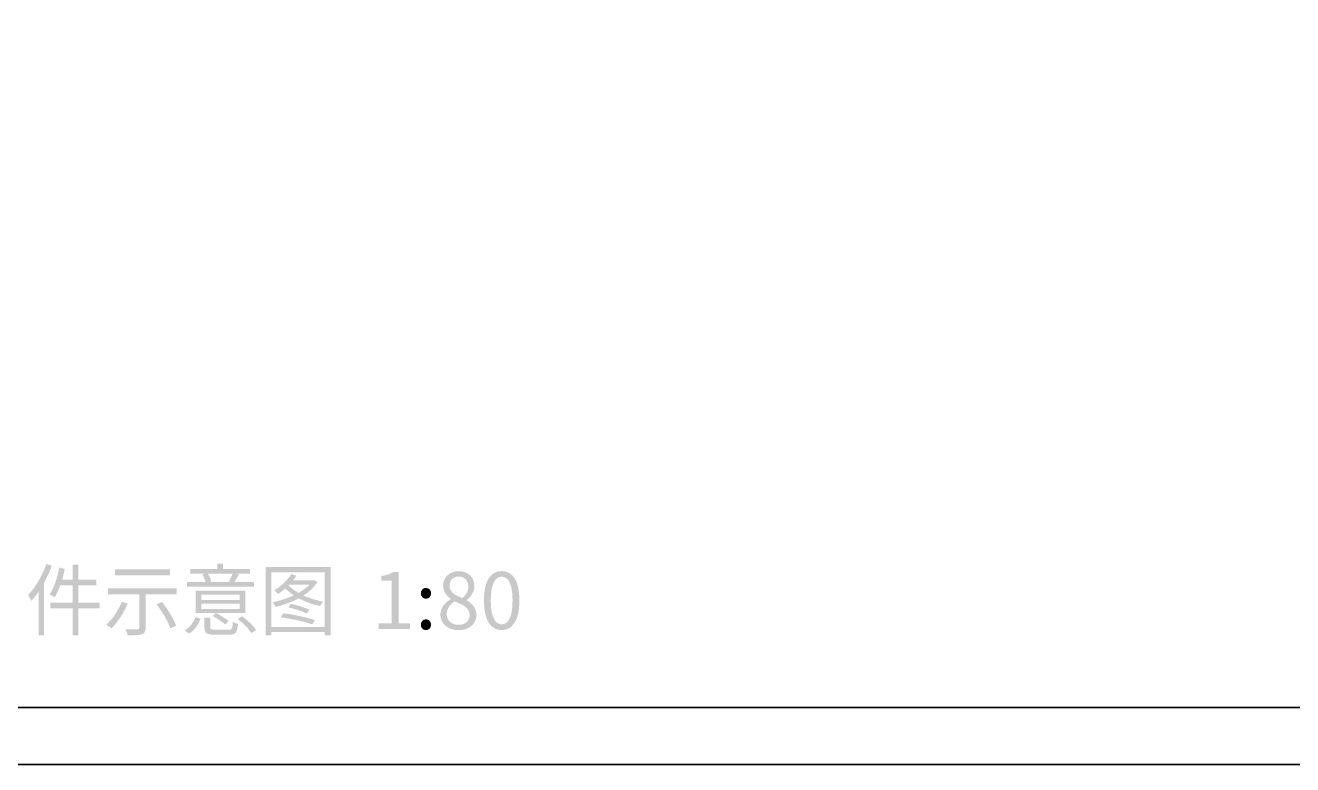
# Model space of a CAD drawing. Header units: millimetres. Extents: x -4600 to 229000, y -4300 to 19460.
# Drawn here: x 205623 to 214504, y -4300 to 882 of the extents above; entities that cross this region are included whole.
import ezdxf

# ---------------------------------------------------------------- set-up
doc = ezdxf.new("R2010")
doc.units = ezdxf.units.MM
doc.header["$LTSCALE"] = 100
doc.layers.add('A-SHEET', color=7, linetype='Continuous', lineweight=35)
doc.layers.add('A-TEXT', color=7, linetype='Continuous', lineweight=18)

# ---------------------------------------------------------------- blocks, each defined once
blk = doc.blocks.new('A06_SHEET')
at = {"layer": 'A-TEXT'}
h = blk.add_hatch(color=256, dxfattribs=at)
edge = h.paths.add_edge_path()
edge.add_spline(control_points=[(5770.5, -2893.8), (5741.1, -2976.2), (5693, -3058), (5641.7, -3111.5)], knot_values=[0, 0, 0, 0, 1, 1, 1, 1], degree=3, periodic=0)
edge.add_spline(control_points=[(5641.7, -3111.5), (5648.8, -3120.8), (5660.8, -3142.1), (5665.2, -3151.9)], knot_values=[0, 0, 0, 0, 1, 1, 1, 1], degree=3, periodic=0)
edge.add_spline(control_points=[(5665.2, -3151.9), (5682.7, -3133.4), (5699, -3111.5), (5715.4, -3088.1)], knot_values=[0, 0, 0, 0, 1, 1, 1, 1], degree=3, periodic=0)
edge.add_line((5715.4, -3088.1), (5715.4, -3392.6))
edge.add_line((5715.4, -3392.6), (5754.7, -3392.6))
edge.add_line((5754.7, -3392.6), (5754.7, -3024.2))
edge.add_spline(control_points=[(5754.7, -3024.2), (5775.4, -2986), (5794, -2945.6), (5809.3, -2905.3)], knot_values=[0, 0, 0, 0, 1, 1, 1, 1], degree=3, periodic=0)
edge.add_line((5809.3, -2905.3), (5770.5, -2893.8))
h = blk.add_hatch(color=256, dxfattribs=at)
edge = h.paths.add_edge_path()
edge.add_line((5797.3, -3163.9), (5797.3, -3203.8))
edge.add_line((5797.3, -3203.8), (5953.9, -3203.8))
edge.add_line((5953.9, -3203.8), (5953.9, -3393.7))
edge.add_line((5953.9, -3393.7), (5994.8, -3393.7))
edge.add_line((5994.8, -3393.7), (5994.8, -3203.8))
edge.add_line((5994.8, -3203.8), (6144.3, -3203.8))
edge.add_line((6144.3, -3203.8), (6144.3, -3163.9))
edge.add_line((6144.3, -3163.9), (5994.8, -3163.9))
edge.add_line((5994.8, -3163.9), (5994.8, -3043.3))
edge.add_line((5994.8, -3043.3), (6120.3, -3043.3))
edge.add_line((6120.3, -3043.3), (6120.3, -3003.5))
edge.add_line((6120.3, -3003.5), (5994.8, -3003.5))
edge.add_line((5994.8, -3003.5), (5994.8, -2898.2))
edge.add_line((5994.8, -2898.2), (5953.9, -2898.2))
edge.add_line((5953.9, -2898.2), (5953.9, -3003.5))
edge.add_line((5953.9, -3003.5), (5880.8, -3003.5))
edge.add_spline(control_points=[(5880.8, -3003.5), (5887.9, -2978.9), (5893.9, -2952.7), (5899.3, -2927.1)], knot_values=[0, 0, 0, 0, 1, 1, 1, 1], degree=3, periodic=0)
edge.add_line((5899.3, -2927.1), (5860, -2918.9))
edge.add_spline(control_points=[(5860, -2918.9), (5847.5, -2990.4), (5824.6, -3060.8), (5792.9, -3106.1)], knot_values=[0, 0, 0, 0, 1, 1, 1, 1], degree=3, periodic=0)
edge.add_spline(control_points=[(5792.9, -3106.1), (5802.7, -3111), (5820.2, -3120.8), (5827.8, -3126.8)], knot_values=[0, 0, 0, 0, 1, 1, 1, 1], degree=3, periodic=0)
edge.add_spline(control_points=[(5827.8, -3126.8), (5842.6, -3103.9), (5856.2, -3075), (5867.7, -3043.3)], knot_values=[0, 0, 0, 0, 1, 1, 1, 1], degree=3, periodic=0)
edge.add_line((5867.7, -3043.3), (5953.9, -3043.3))
edge.add_line((5953.9, -3043.3), (5953.9, -3163.9))
edge.add_line((5953.9, -3163.9), (5797.3, -3163.9))
h = blk.add_hatch(color=256, dxfattribs=at)
edge = h.paths.add_edge_path()
edge.add_line((7196.5, -2927.6), (7008.2, -2927.6))
edge.add_line((7008.2, -2927.6), (7008.2, -2891.6))
edge.add_line((7008.2, -2891.6), (6967.3, -2891.6))
edge.add_line((6967.3, -2891.6), (6967.3, -2927.6))
edge.add_line((6967.3, -2927.6), (6780.1, -2927.6))
edge.add_line((6780.1, -2927.6), (6780.1, -2961.5))
edge.add_line((6780.1, -2961.5), (6878.9, -2961.5))
edge.add_line((6878.9, -2961.5), (6862.5, -2965.3))
edge.add_spline(control_points=[(6862.5, -2965.3), (6872.3, -2981.7), (6881, -3003.5), (6884.9, -3019.8)], knot_values=[0, 0, 0, 0, 1, 1, 1, 1], degree=3, periodic=0)
edge.add_line((6884.9, -3019.8), (6755.5, -3019.8))
edge.add_line((6755.5, -3019.8), (6755.5, -3053.1))
edge.add_line((6755.5, -3053.1), (7224.8, -3053.1))
edge.add_line((7224.8, -3053.1), (7224.8, -3019.8))
edge.add_line((7224.8, -3019.8), (7088.4, -3019.8))
edge.add_spline(control_points=[(7088.4, -3019.8), (7097.7, -3004.6), (7109.1, -2985.5), (7119.5, -2965.8)], knot_values=[0, 0, 0, 0, 1, 1, 1, 1], degree=3, periodic=0)
edge.add_line((7119.5, -2965.8), (7101, -2961.5))
edge.add_line((7101, -2961.5), (7196.5, -2961.5))
edge.add_line((7196.5, -2961.5), (7196.5, -2927.6))
edge = h.paths.add_edge_path(flags=0)
edge.add_line((7061.1, -3019.8), (6909.4, -3019.8))
edge.add_line((6909.4, -3019.8), (6925.8, -3015.5))
edge.add_spline(control_points=[(6925.8, -3015.5), (6922, -3000.8), (6912.7, -2979.5), (6902.3, -2961.5)], knot_values=[0, 0, 0, 0, 1, 1, 1, 1], degree=3, periodic=0)
edge.add_line((6902.3, -2961.5), (7075.3, -2961.5))
edge.add_spline(control_points=[(7075.3, -2961.5), (7068.8, -2978.9), (7057.3, -3001.3), (7048.6, -3016.6)], knot_values=[0, 0, 0, 0, 1, 1, 1, 1], degree=3, periodic=0)
edge.add_line((7048.6, -3016.6), (7061.1, -3019.8))
h = blk.add_hatch(color=256, dxfattribs=at)
h.paths.add_polyline_path([(7307.2, -2915.6), (7307.2, -3393.7), (7346.5, -3393.7), (7346.5, -3370.7), (7720.9, -3370.7), (7720.9, -3393.7), (7761.8, -3393.7), (7761.8, -2915.6), (7307.2, -2915.6)])
h.paths.add_polyline_path([(7346.5, -3334.2), (7346.5, -2952.7), (7720.9, -2952.7), (7720.9, -3334.2), (7346.5, -3334.2)], flags=0)
edge = h.paths.add_edge_path(flags=0)
edge.add_spline(control_points=[(7487.3, -2963.6), (7460, -3008.4), (7413.1, -3051), (7366.2, -3078.8)], knot_values=[0, 0, 0, 0, 1, 1, 1, 1], degree=3, periodic=0)
edge.add_spline(control_points=[(7366.2, -3078.8), (7374.9, -3084.2), (7389.1, -3096.8), (7395.1, -3103.3)], knot_values=[0, 0, 0, 0, 1, 1, 1, 1], degree=3, periodic=0)
edge.add_spline(control_points=[(7395.1, -3103.3), (7411.5, -3092.4), (7428.4, -3079.3), (7445.3, -3064.6)], knot_values=[0, 0, 0, 0, 1, 1, 1, 1], degree=3, periodic=0)
edge.add_spline(control_points=[(7445.3, -3064.6), (7461.7, -3082.1), (7481.9, -3098.4), (7503.7, -3113.2)], knot_values=[0, 0, 0, 0, 1, 1, 1, 1], degree=3, periodic=0)
edge.add_spline(control_points=[(7503.7, -3113.2), (7457.3, -3135), (7404.9, -3151.4), (7356.3, -3161.2)], knot_values=[0, 0, 0, 0, 1, 1, 1, 1], degree=3, periodic=0)
edge.add_spline(control_points=[(7356.3, -3161.2), (7363.4, -3168.8), (7372.2, -3184.7), (7376, -3194.5)], knot_values=[0, 0, 0, 0, 1, 1, 1, 1], degree=3, periodic=0)
edge.add_spline(control_points=[(7376, -3194.5), (7429.5, -3181.9), (7486.8, -3161.7), (7538.6, -3133.9)], knot_values=[0, 0, 0, 0, 1, 1, 1, 1], degree=3, periodic=0)
edge.add_spline(control_points=[(7538.6, -3133.9), (7583.9, -3158.5), (7635.7, -3177), (7687.6, -3188.5)], knot_values=[0, 0, 0, 0, 1, 1, 1, 1], degree=3, periodic=0)
edge.add_spline(control_points=[(7687.6, -3188.5), (7692.5, -3178.6), (7702.9, -3164.5), (7710.5, -3157.4)], knot_values=[0, 0, 0, 0, 1, 1, 1, 1], degree=3, periodic=0)
edge.add_spline(control_points=[(7710.5, -3157.4), (7662.5, -3148.6), (7614.5, -3133.9), (7571.9, -3114.3)], knot_values=[0, 0, 0, 0, 1, 1, 1, 1], degree=3, periodic=0)
edge.add_spline(control_points=[(7571.9, -3114.3), (7612.8, -3087.5), (7647.2, -3056.4), (7670.1, -3019.3)], knot_values=[0, 0, 0, 0, 1, 1, 1, 1], degree=3, periodic=0)
edge.add_line((7670.1, -3019.3), (7646.7, -3005.7))
edge.add_line((7646.7, -3005.7), (7640.7, -3007.3))
edge.add_line((7640.7, -3007.3), (7499.3, -3007.3))
edge.add_spline(control_points=[(7499.3, -3007.3), (7507.5, -2996.9), (7515.1, -2986.6), (7521.7, -2975.6)], knot_values=[0, 0, 0, 0, 1, 1, 1, 1], degree=3, periodic=0)
edge.add_line((7521.7, -2975.6), (7487.3, -2963.6))
edge = h.paths.add_edge_path(flags=0)
edge.add_line((7467.7, -3042.8), (7471.5, -3038.9))
edge.add_line((7471.5, -3038.9), (7612.8, -3038.9))
edge.add_spline(control_points=[(7612.8, -3038.9), (7593.2, -3060.2), (7567, -3079.3), (7537.5, -3096.2)], knot_values=[0, 0, 0, 0, 1, 1, 1, 1], degree=3, periodic=0)
edge.add_spline(control_points=[(7537.5, -3096.2), (7509.7, -3080.4), (7485.7, -3062.4), (7467.7, -3042.8)], knot_values=[0, 0, 0, 0, 1, 1, 1, 1], degree=3, periodic=0)
edge = h.paths.add_edge_path(flags=0)
edge.add_spline(control_points=[(7411.5, -3267.1), (7486.8, -3276.3), (7581.2, -3298.2), (7633.6, -3316.7)], knot_values=[0, 0, 0, 0, 1, 1, 1, 1], degree=3, periodic=0)
edge.add_line((7633.6, -3316.7), (7651.6, -3286.2))
edge.add_spline(control_points=[(7651.6, -3286.2), (7598.6, -3268.7), (7504.2, -3247.4), (7430.6, -3239.2)], knot_values=[0, 0, 0, 0, 1, 1, 1, 1], degree=3, periodic=0)
edge.add_line((7430.6, -3239.2), (7411.5, -3267.1))
edge = h.paths.add_edge_path(flags=0)
edge.add_spline(control_points=[(7466, -3197.7), (7509.7, -3207), (7565.3, -3226.1), (7595.9, -3241.4)], knot_values=[0, 0, 0, 0, 1, 1, 1, 1], degree=3, periodic=0)
edge.add_line((7595.9, -3241.4), (7612.8, -3213.6))
edge.add_spline(control_points=[(7612.8, -3213.6), (7582.3, -3199.4), (7527.1, -3181.4), (7483.5, -3172.6)], knot_values=[0, 0, 0, 0, 1, 1, 1, 1], degree=3, periodic=0)
edge.add_line((7483.5, -3172.6), (7466, -3197.7))
blk.add_hatch(color=256, dxfattribs=at).paths.add_polyline_path([(6251.3, -2932), (6251.3, -2972.4), (6635.5, -2972.4), (6635.5, -2932), (6251.3, -2932)])
h = blk.add_hatch(color=256, dxfattribs=at)
edge = h.paths.add_edge_path()
edge.add_line((8099.6, -3350), (8319, -3350))
edge.add_line((8319, -3350), (8319, -3308.5))
edge.add_line((8319, -3308.5), (8238.7, -3308.5))
edge.add_line((8238.7, -3308.5), (8238.7, -2950))
edge.add_line((8238.7, -2950), (8200.5, -2950))
edge.add_spline(control_points=[(8200.5, -2950), (8178.7, -2962.6), (8153.1, -2971.8), (8117.6, -2978.4)], knot_values=[0, 0, 0, 0, 1, 1, 1, 1], degree=3, periodic=0)
edge.add_line((8117.6, -2978.4), (8117.6, -3010))
edge.add_line((8117.6, -3010), (8189.1, -3010))
edge.add_line((8189.1, -3010), (8189.1, -3308.5))
edge.add_line((8189.1, -3308.5), (8099.6, -3308.5))
edge.add_line((8099.6, -3308.5), (8099.6, -3350))
h = blk.add_hatch(color=256, dxfattribs=at)
edge = h.paths.add_edge_path()
edge.add_spline(control_points=[(8658.9, -3357.1), (8733.7, -3357.1), (8783.9, -3311.8), (8783.9, -3254), (8783.9, -3198.8), (8751.7, -3168.8), (8716.8, -3148.6)], knot_values=[0, 0, 0, 0, 1, 1, 1, 2, 2, 2, 2], degree=3, periodic=0)
edge.add_line((8716.8, -3148.6), (8716.8, -3145.9))
edge.add_spline(control_points=[(8716.8, -3145.9), (8740.2, -3127.4), (8769.7, -3091.3), (8769.7, -3049.3), (8769.7, -2987.7), (8728.2, -2944), (8660, -2944), (8597.8, -2944), (8550.3, -2984.9), (8550.3, -3045.5), (8550.3, -3087.5), (8575.4, -3117.5), (8604.4, -3137.7)], knot_values=[0, 0, 0, 0, 1, 1, 1, 2, 2, 2, 3, 3, 3, 4, 4, 4, 4], degree=3, periodic=0)
edge.add_line((8604.4, -3137.7), (8604.4, -3139.9))
edge.add_spline(control_points=[(8604.4, -3139.9), (8567.8, -3159.5), (8531.2, -3197.2), (8531.2, -3250.7), (8531.2, -3312.3), (8584.7, -3357.1), (8658.9, -3357.1)], knot_values=[0, 0, 0, 0, 1, 1, 1, 2, 2, 2, 2], degree=3, periodic=0)
edge = h.paths.add_edge_path(flags=0)
edge.add_spline(control_points=[(8659.5, -3320), (8611.5, -3320), (8575.4, -3288.9), (8575.4, -3246.3), (8575.4, -3208.1), (8598.4, -3176.5), (8630.6, -3155.7)], knot_values=[0, 0, 0, 0, 1, 1, 1, 2, 2, 2, 2], degree=3, periodic=0)
edge.add_spline(control_points=[(8630.6, -3155.7), (8687.3, -3178.6), (8736.4, -3198.3), (8736.4, -3252.3), (8736.4, -3292.2), (8705.9, -3320), (8659.5, -3320)], knot_values=[0, 0, 0, 0, 1, 1, 1, 2, 2, 2, 2], degree=3, periodic=0)
edge = h.paths.add_edge_path(flags=0)
edge.add_spline(control_points=[(8686.2, -3132.8), (8638.7, -3114.3), (8595.6, -3093), (8595.6, -3045.5), (8595.6, -3006.8), (8622.4, -2981.1), (8659.5, -2981.1), (8702, -2981.1), (8727.1, -3012.2), (8727.1, -3052), (8727.1, -3081.5), (8713, -3108.8), (8686.2, -3132.8)], knot_values=[0, 0, 0, 0, 1, 1, 1, 2, 2, 2, 3, 3, 3, 4, 4, 4, 4], degree=3, periodic=0)
h = blk.add_hatch(color=256, dxfattribs=at)
edge = h.paths.add_edge_path()
edge.add_spline(control_points=[(8960.7, -3357.1), (9036.6, -3357.1), (9085.1, -3288.3), (9085.1, -3148.6), (9085.1, -3010), (9036.6, -2942.9), (8960.7, -2942.9), (8884.3, -2942.9), (8836.3, -3010), (8836.3, -3148.6), (8836.3, -3288.3), (8884.3, -3357.1), (8960.7, -3357.1)], knot_values=[0, 0, 0, 0, 1, 1, 1, 2, 2, 2, 3, 3, 3, 4, 4, 4, 4], degree=3, periodic=0)
edge = h.paths.add_edge_path(flags=0)
edge.add_spline(control_points=[(8960.7, -3316.7), (8915.4, -3316.7), (8884.3, -3266), (8884.3, -3148.6), (8884.3, -3031.9), (8915.4, -2982.2), (8960.7, -2982.2), (9006, -2982.2), (9037.1, -3031.9), (9037.1, -3148.6), (9037.1, -3266), (9006, -3316.7), (8960.7, -3316.7)], knot_values=[0, 0, 0, 0, 1, 1, 1, 2, 2, 2, 3, 3, 3, 4, 4, 4, 4], degree=3, periodic=0)
h = blk.add_hatch(color=256, dxfattribs=at)
edge = h.paths.add_edge_path()
edge.add_line((6202.7, -3064.6), (6202.7, -3105))
edge.add_line((6202.7, -3105), (6421.6, -3105))
edge.add_line((6421.6, -3105), (6421.6, -3339.6))
edge.add_spline(control_points=[(6421.6, -3339.6), (6421.6, -3348.4), (6418.3, -3350.5), (6408.5, -3351.1), (6398.1, -3351.6), (6362.1, -3351.6), (6325, -3350)], knot_values=[0, 0, 0, 0, 1, 1, 1, 2, 2, 2, 2], degree=3, periodic=0)
edge.add_spline(control_points=[(6325, -3350), (6331.5, -3362.6), (6338.1, -3380.6), (6339.7, -3393.1)], knot_values=[0, 0, 0, 0, 1, 1, 1, 1], degree=3, periodic=0)
edge.add_spline(control_points=[(6339.7, -3393.1), (6388.3, -3393.1), (6420.5, -3392.6), (6439.6, -3386)], knot_values=[0, 0, 0, 0, 1, 1, 1, 1], degree=3, periodic=0)
edge.add_spline(control_points=[(6439.6, -3386), (6459.2, -3378.9), (6465.8, -3366.9), (6465.8, -3340.2)], knot_values=[0, 0, 0, 0, 1, 1, 1, 1], degree=3, periodic=0)
edge.add_line((6465.8, -3340.2), (6465.8, -3105))
edge.add_line((6465.8, -3105), (6683.5, -3105))
edge.add_line((6683.5, -3105), (6683.5, -3064.6))
edge.add_line((6683.5, -3064.6), (6202.7, -3064.6))
edge = h.paths.add_edge_path(flags=0)
edge.add_spline(control_points=[(6297.7, -3158.5), (6274.2, -3220.1), (6233.8, -3280.7), (6189.1, -3319.4)], knot_values=[0, 0, 0, 0, 1, 1, 1, 1], degree=3, periodic=0)
edge.add_spline(control_points=[(6189.1, -3319.4), (6199.5, -3324.9), (6218, -3336.9), (6226.7, -3344)], knot_values=[0, 0, 0, 0, 1, 1, 1, 1], degree=3, periodic=0)
edge.add_spline(control_points=[(6226.7, -3344), (6269.8, -3302), (6313, -3237), (6339.7, -3169.9)], knot_values=[0, 0, 0, 0, 1, 1, 1, 1], degree=3, periodic=0)
edge.add_line((6339.7, -3169.9), (6297.7, -3158.5))
edge = h.paths.add_edge_path(flags=0)
edge.add_spline(control_points=[(6543.2, -3175.4), (6582.5, -3227.8), (6624, -3298.7), (6638.7, -3344.5)], knot_values=[0, 0, 0, 0, 1, 1, 1, 1], degree=3, periodic=0)
edge.add_line((6638.7, -3344.5), (6679.7, -3326))
edge.add_spline(control_points=[(6679.7, -3326), (6663.3, -3279.6), (6620.7, -3210.8), (6580.9, -3159.5)], knot_values=[0, 0, 0, 0, 1, 1, 1, 1], degree=3, periodic=0)
edge.add_line((6580.9, -3159.5), (6543.2, -3175.4))
h = blk.add_hatch(color=256, dxfattribs=at)
edge = h.paths.add_edge_path()
edge.add_line((7164.3, -3081), (6817.2, -3081))
edge.add_line((6817.2, -3081), (6817.2, -3237.6))
edge.add_line((6817.2, -3237.6), (6958, -3237.6))
edge.add_line((6958, -3237.6), (6936.2, -3258.3))
edge.add_spline(control_points=[(6936.2, -3258.3), (6967.3, -3275.8), (7005.5, -3301.4), (7024.6, -3318.3)], knot_values=[0, 0, 0, 0, 1, 1, 1, 1], degree=3, periodic=0)
edge.add_line((7024.6, -3318.3), (7048.6, -3293.8))
edge.add_spline(control_points=[(7048.6, -3293.8), (7028.9, -3276.9), (6990.7, -3252.9), (6959.6, -3237.6)], knot_values=[0, 0, 0, 0, 1, 1, 1, 1], degree=3, periodic=0)
edge.add_line((6959.6, -3237.6), (7164.3, -3237.6))
edge.add_line((7164.3, -3237.6), (7164.3, -3081))
h.paths.add_polyline_path([(6855.9, -3145.4), (6855.9, -3108.8), (7123.9, -3108.8), (7123.9, -3145.4), (6855.9, -3145.4)], flags=0)
h.paths.add_polyline_path([(6855.9, -3209.2), (6855.9, -3172.6), (7123.9, -3172.6), (7123.9, -3209.2), (6855.9, -3209.2)], flags=0)
h = blk.add_hatch(color=256, dxfattribs=at)
edge = h.paths.add_edge_path()
edge.add_spline(control_points=[(8430.3, -3137.2), (8449.9, -3137.2), (8466.3, -3121.9), (8466.3, -3099), (8466.3, -3076.6), (8449.9, -3060.8), (8430.3, -3060.8), (8410.1, -3060.8), (8394.3, -3076.6), (8394.3, -3099), (8394.3, -3121.9), (8410.1, -3137.2), (8430.3, -3137.2)], knot_values=[0, 0, 0, 0, 1, 1, 1, 2, 2, 2, 3, 3, 3, 4, 4, 4, 4], degree=3, periodic=0)
h = blk.add_hatch(color=256, dxfattribs=at)
edge = h.paths.add_edge_path()
edge.add_line((6850.5, -3277.4), (6816.1, -3264.9))
edge.add_spline(control_points=[(6816.1, -3264.9), (6802.5, -3300.9), (6776.8, -3338), (6738.6, -3359.3)], knot_values=[0, 0, 0, 0, 1, 1, 1, 1], degree=3, periodic=0)
edge.add_line((6738.6, -3359.3), (6770.8, -3381.1))
edge.add_spline(control_points=[(6770.8, -3381.1), (6811.2, -3357.1), (6834.7, -3317.3), (6850.5, -3277.4)], knot_values=[0, 0, 0, 0, 1, 1, 1, 1], degree=3, periodic=0)
h = blk.add_hatch(color=256, dxfattribs=at)
edge = h.paths.add_edge_path()
edge.add_line((6918.1, -3339.1), (6918.1, -3268.7))
edge.add_line((6918.1, -3268.7), (6878.3, -3268.7))
edge.add_line((6878.3, -3268.7), (6878.3, -3339.1))
edge.add_spline(control_points=[(6878.3, -3339.1), (6878.3, -3378.4), (6892.5, -3388.7), (6948.2, -3388.7), (6959.6, -3388.7), (7039.3, -3388.7), (7051.3, -3388.7), (7096, -3388.7), (7108, -3374.6), (7113, -3312.9)], knot_values=[0, 0, 0, 0, 1, 1, 1, 2, 2, 2, 3, 3, 3, 3], degree=3, periodic=0)
edge.add_spline(control_points=[(7113, -3312.9), (7102, -3310.7), (7086.2, -3305.3), (7076.9, -3299.2)], knot_values=[0, 0, 0, 0, 1, 1, 1, 1], degree=3, periodic=0)
edge.add_spline(control_points=[(7076.9, -3299.2), (7074.8, -3347.8), (7070.9, -3354.4), (7048, -3354.4), (7030, -3354.4), (6964, -3354.4), (6951.4, -3354.4), (6923.1, -3354.4), (6918.1, -3352.2), (6918.1, -3339.1)], knot_values=[0, 0, 0, 0, 1, 1, 1, 2, 2, 2, 3, 3, 3, 3], degree=3, periodic=0)
h = blk.add_hatch(color=256, dxfattribs=at)
edge = h.paths.add_edge_path()
edge.add_line((7142.4, -3260), (7110.8, -3279.1))
edge.add_spline(control_points=[(7110.8, -3279.1), (7147.9, -3306.9), (7188.8, -3348.4), (7206.3, -3377.8)], knot_values=[0, 0, 0, 0, 1, 1, 1, 1], degree=3, periodic=0)
edge.add_line((7206.3, -3377.8), (7240.1, -3356.5))
edge.add_spline(control_points=[(7240.1, -3356.5), (7221, -3327.1), (7179, -3287.2), (7142.4, -3260)], knot_values=[0, 0, 0, 0, 1, 1, 1, 1], degree=3, periodic=0)
h = blk.add_hatch(color=256, dxfattribs=at)
edge = h.paths.add_edge_path()
edge.add_spline(control_points=[(8430.3, -3357.1), (8449.9, -3357.1), (8466.3, -3341.8), (8466.3, -3319.4), (8466.3, -3296.5), (8449.9, -3281.2), (8430.3, -3281.2), (8410.1, -3281.2), (8394.3, -3296.5), (8394.3, -3319.4), (8394.3, -3341.8), (8410.1, -3357.1), (8430.3, -3357.1)], knot_values=[0, 0, 0, 0, 1, 1, 1, 2, 2, 2, 3, 3, 3, 4, 4, 4, 4], degree=3, periodic=0)
at = {"layer": 'A-SHEET'}
for points in [[(-4600, -4300), (29000, -4300), (29000, 19460), (-4600, 19460)], [(-4200, -3900), (28600, -3900), (28600, 19060), (-4200, 19060)]]:
    blk.add_lwpolyline(points, close=True, dxfattribs=at)

msp = doc.modelspace()

# ---------------------------------------------------------------- block references
msp.add_blockref('A06_SHEET', (200000, 0))

doc.saveas('drawing.dxf')
